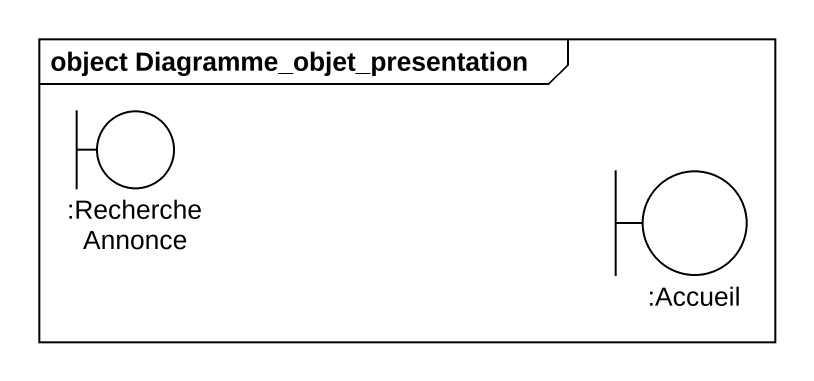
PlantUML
@startuml
mainframe object Diagramme_objet_presentation
boundary ":RechercheAnnonce" as RechercheAnnonce
boundary ":Accueil" as Accueil
@enduml
